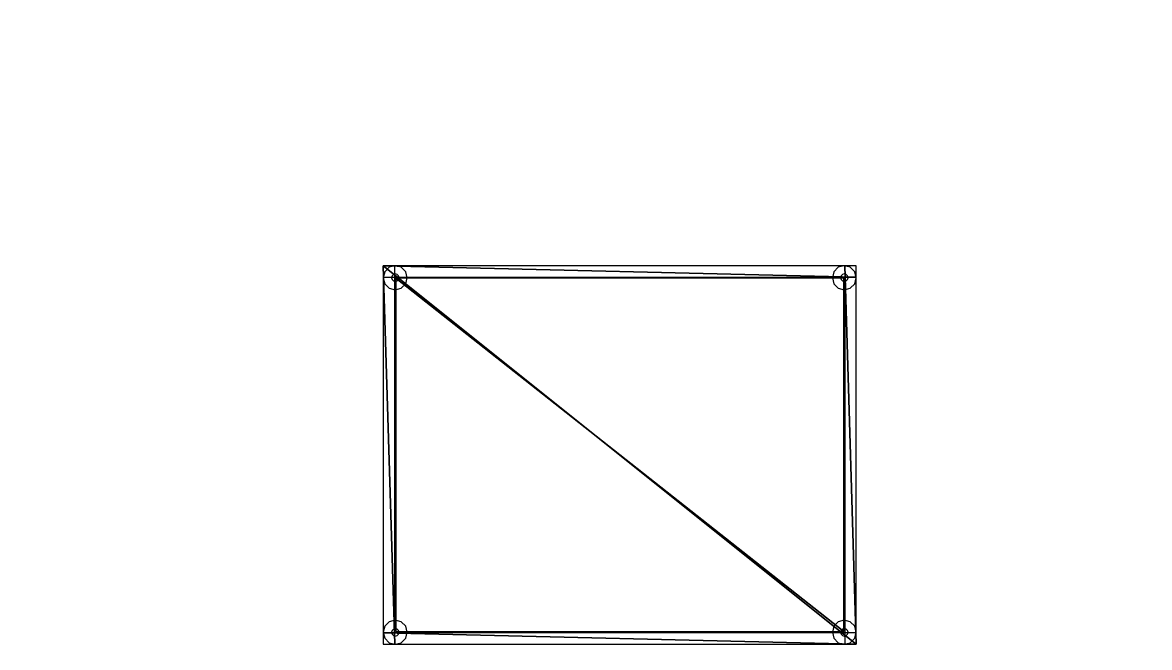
# Model space of a CAD drawing. Units: millimetres at full size, sheet at 1:50. Extents: x -9750 to 9750, y -6680 to 6675.
# Drawn here: x -2649 to -862, y 2818 to 3809 of the extents above; entities that cross this region are included whole.
import ezdxf

# ---------------------------------------------------------------- set-up
doc = ezdxf.new("R2010")
doc.units = ezdxf.units.MM
doc.header["$LTSCALE"] = 50
doc.layers.add('0-8_床仕上', color=7, linetype='Continuous')
doc.layers.add('0-A_汎用オブジェクト（実装）', color=4, linetype='Continuous')

msp = doc.modelspace()

# ---------------------------------------------------------------- wipeouts: each hides what was drawn before it
msp.add_wipeout([(-3365.77, 3792.05), (-3365.77, -1764.95), (296.23, -1764.95), (296.23, -1764.95)])

# ---------------------------------------------------------------- next in the draw order: wipeouts: each hides what was drawn before it
msp.add_wipeout([(-3365.77, 3792.05), (296.23, -1764.95), (296.23, 3792.05), (296.23, 3792.05)])

# ---------------------------------------------------------------- next in the draw order: linework, layer by layer
at = {"layer": '0-8_床仕上'}
msp.add_solid([(-3365.77, 3792.05), (296.23, 3792.05), (296.23, 3792.05)], dxfattribs=at)
at = {"layer": '0-A_汎用オブジェクト（実装）'}
for p, q in [((-2058.79, 3423.49), (-2076.79, 3423.49)), ((-2058.79, 3423.49), (-2076.79, 3423.49)), ((-2076.79, 3423.49), (-2076.79, 2823.49)), ((-2076.79, 3423.49), (-2076.79, 2823.49)), ((-1326.79, 3423.49), (-2076.79, 3423.49)), ((-2076.79, 3423.49), (-2076.79, 3405.49)), ((-2076.79, 3423.49), (-2076.79, 3405.49)), ((-1326.79, 3423.49), (-2076.79, 3423.49)), ((-2058.79, 3423.49), (-2076.79, 3423.49)), ((-2058.79, 3423.49), (-2076.79, 3423.49)), ((-1326.79, 3423.49), (-2076.79, 3423.49)), ((-1326.79, 3423.49), (-2076.79, 3423.49)), ((-2076.79, 3423.49), (-2076.79, 3405.49)), ((-2076.79, 3423.49), (-2076.79, 3405.49)), ((-2076.79, 3423.49), (-2076.79, 2823.49)), ((-2076.79, 3423.49), (-2076.79, 2823.49)), ((-2074.24, 3413.99), (-2076.79, 3404.49)), ((-2067.29, 3420.95), (-2074.24, 3413.99)), ((-2067.29, 3420.95), (-2074.24, 3413.99)), ((-2057.79, 3423.49), (-2067.29, 3420.95)), ((-2057.79, 3423.49), (-2067.29, 3420.95)), ((-2058.79, 2823.49), (-2058.79, 3423.49)), ((-2058.79, 2823.49), (-2058.79, 3423.49)), ((-2058.79, 2823.49), (-2058.79, 3423.49)), ((-2058.79, 2823.49), (-2058.79, 3423.49)), ((-2048.29, 3420.95), (-2057.79, 3423.49)), ((-2048.29, 3420.95), (-2057.79, 3423.49)), ((-2041.33, 3413.99), (-2048.29, 3420.95)), ((-2041.33, 3413.99), (-2048.29, 3420.95)), ((-2038.79, 3404.49), (-2041.33, 3413.99)), ((-2038.79, 3404.49), (-2041.33, 3413.99)), ((-1362.24, 3413.99), (-1364.79, 3404.49)), ((-1362.24, 3413.99), (-1364.79, 3404.49)), ((-1355.29, 3420.95), (-1362.24, 3413.99)), ((-1355.29, 3420.95), (-1362.24, 3413.99)), ((-1345.79, 3423.49), (-1355.29, 3420.95)), ((-1345.79, 3423.49), (-1355.29, 3420.95)), ((-1336.29, 3420.95), (-1345.79, 3423.49)), ((-1336.29, 3420.95), (-1345.79, 3423.49)), ((-1344.79, 3423.49), (-1344.79, 2823.49)), ((-1344.79, 3423.49), (-1344.79, 2823.49)), ((-1326.79, 3423.49), (-1344.79, 3423.49)), ((-1326.79, 3423.49), (-1344.79, 3423.49)), ((-1344.79, 3423.49), (-1344.79, 2823.49)), ((-1344.79, 3423.49), (-1344.79, 2823.49)), ((-1326.79, 3423.49), (-1344.79, 3423.49)), ((-1329.33, 3413.99), (-1336.29, 3420.95)), ((-1329.33, 3413.99), (-1336.29, 3420.95)), ((-1326.79, 3404.49), (-1329.33, 3413.99)), ((-1326.79, 3404.49), (-1329.33, 3413.99)), ((-1326.79, 3405.49), (-1326.79, 3423.49)), ((-1326.79, 3405.49), (-1326.79, 3423.49)), ((-1326.79, 2823.49), (-1326.79, 3423.49)), ((-1326.79, 2823.49), (-1326.79, 3423.49)), ((-1326.79, 2823.49), (-1326.79, 3423.49)), ((-1326.79, 2823.49), (-1326.79, 3423.49)), ((-1326.79, 3405.49), (-1326.79, 3423.49)), ((-1326.79, 3405.49), (-1326.79, 3423.49)), ((-2076.79, 3405.49), (-1326.79, 3405.49)), ((-2076.79, 3405.49), (-1326.79, 3405.49)), ((-2076.79, 3405.49), (-1326.79, 3405.49)), ((-2076.79, 3405.49), (-1326.79, 3405.49)), ((-2076.79, 3404.49), (-2074.24, 3394.99)), ((-2062.98, 3401.49), (-2060.79, 3399.3)), ((-2057.79, 3410.49), (-2060.79, 3409.69)), ((-2060.79, 3399.3), (-2057.79, 3398.49)), ((-2060.79, 3399.3), (-2057.79, 3398.49)), ((-2057.79, 3398.49), (-2054.79, 3399.3)), ((-2056.79, 3403.49), (-2056.79, 2843.49)), ((-2056.79, 3403.49), (-2056.79, 2843.49)), ((-1346.79, 3403.49), (-2056.79, 3403.49)), ((-1346.79, 3403.49), (-2056.79, 3403.49)), ((-2041.33, 3394.99), (-2038.79, 3404.49)), ((-2041.33, 3394.99), (-2038.79, 3404.49)), ((-1364.79, 3404.49), (-1362.24, 3394.99)), ((-1364.79, 3404.49), (-1362.24, 3394.99)), ((-1348.79, 3399.3), (-1345.79, 3398.49)), ((-1346.79, 2843.49), (-1346.79, 3403.49)), ((-1346.79, 2843.49), (-1346.79, 3403.49)), ((-1342.79, 3409.69), (-1345.79, 3410.49)), ((-1345.79, 3398.49), (-1342.79, 3399.3)), ((-1340.59, 3407.49), (-1342.79, 3409.69)), ((-1329.33, 3394.99), (-1326.79, 3404.49)), ((-1329.33, 3394.99), (-1326.79, 3404.49)), ((-2074.24, 3394.99), (-2067.29, 3388.04)), ((-2074.24, 3394.99), (-2067.29, 3388.04)), ((-2067.29, 3388.04), (-2057.79, 3385.49)), ((-2067.29, 3388.04), (-2057.79, 3385.49)), ((-2057.79, 3385.49), (-2048.29, 3388.04)), ((-2057.79, 3385.49), (-2048.29, 3388.04)), ((-2048.29, 3388.04), (-2041.33, 3394.99)), ((-2048.29, 3388.04), (-2041.33, 3394.99)), ((-1362.24, 3394.99), (-1355.29, 3388.04)), ((-1362.24, 3394.99), (-1355.29, 3388.04)), ((-1355.29, 3388.04), (-1345.79, 3385.49)), ((-1355.29, 3388.04), (-1345.79, 3385.49)), ((-1345.79, 3385.49), (-1336.29, 3388.04)), ((-1345.79, 3385.49), (-1336.29, 3388.04)), ((-1336.29, 3388.04), (-1329.33, 3394.99)), ((-1336.29, 3388.04), (-1329.33, 3394.99)), ((-2057.79, 2861.49), (-2067.29, 2858.95)), ((-2057.79, 2861.49), (-2067.29, 2858.95)), ((-2048.29, 2858.95), (-2057.79, 2861.49)), ((-2048.29, 2858.95), (-2057.79, 2861.49)), ((-1345.79, 2861.49), (-1355.29, 2858.95)), ((-1345.79, 2861.49), (-1355.29, 2858.95)), ((-1336.29, 2858.95), (-1345.79, 2861.49)), ((-1336.29, 2858.95), (-1345.79, 2861.49)), ((-2074.24, 2851.99), (-2076.79, 2842.49)), ((-2074.24, 2851.99), (-2076.79, 2842.49)), ((-2076.79, 2842.49), (-2074.24, 2832.99)), ((-2076.79, 2842.49), (-2074.24, 2832.99)), ((-1326.79, 2841.49), (-2076.79, 2841.49)), ((-1326.79, 2841.49), (-2076.79, 2841.49)), ((-2076.79, 2841.49), (-2076.79, 2823.49)), ((-1326.79, 2841.49), (-2076.79, 2841.49)), ((-1326.79, 2841.49), (-2076.79, 2841.49)), ((-2076.79, 2841.49), (-2076.79, 2823.49)), ((-2076.79, 2841.49), (-2076.79, 2823.49)), ((-2067.29, 2858.95), (-2074.24, 2851.99)), ((-2067.29, 2858.95), (-2074.24, 2851.99)), ((-2062.98, 2845.49), (-2063.79, 2842.49)), ((-2062.98, 2845.49), (-2063.79, 2842.49)), ((-2063.79, 2842.49), (-2062.98, 2839.49)), ((-2060.79, 2847.69), (-2062.98, 2845.49)), ((-2060.79, 2847.69), (-2062.98, 2845.49)), ((-2057.79, 2848.49), (-2060.79, 2847.69)), ((-2057.79, 2848.49), (-2060.79, 2847.69)), ((-2054.79, 2847.69), (-2057.79, 2848.49)), ((-2056.79, 2843.49), (-1346.79, 2843.49)), ((-2056.79, 2843.49), (-1346.79, 2843.49)), ((-2052.59, 2845.49), (-2054.79, 2847.69)), ((-2051.79, 2842.49), (-2052.59, 2845.49)), ((-2041.33, 2851.99), (-2048.29, 2858.95)), ((-2041.33, 2851.99), (-2048.29, 2858.95)), ((-2038.79, 2842.49), (-2041.33, 2851.99)), ((-2041.33, 2832.99), (-2038.79, 2842.49)), ((-1362.24, 2851.99), (-1364.79, 2842.49)), ((-1362.24, 2851.99), (-1364.79, 2842.49)), ((-1364.79, 2842.49), (-1362.24, 2832.99)), ((-1355.29, 2858.95), (-1362.24, 2851.99)), ((-1355.29, 2858.95), (-1362.24, 2851.99)), ((-1342.79, 2847.69), (-1345.79, 2848.49)), ((-1340.59, 2845.49), (-1342.79, 2847.69)), ((-1340.59, 2845.49), (-1342.79, 2847.69)), ((-1339.79, 2842.49), (-1340.59, 2845.49)), ((-1329.33, 2851.99), (-1336.29, 2858.95)), ((-1329.33, 2851.99), (-1336.29, 2858.95)), ((-1326.79, 2842.49), (-1329.33, 2851.99)), ((-1326.79, 2842.49), (-1329.33, 2851.99)), ((-1329.33, 2832.99), (-1326.79, 2842.49)), ((-1329.33, 2832.99), (-1326.79, 2842.49)), ((-1326.79, 2823.49), (-1326.79, 2841.49)), ((-1326.79, 2823.49), (-1326.79, 2841.49)), ((-1326.79, 2823.49), (-1326.79, 2841.49)), ((-1326.79, 2823.49), (-1326.79, 2841.49)), ((-2076.79, 2823.49), (-2058.79, 2823.49)), ((-2076.79, 2823.49), (-2058.79, 2823.49)), ((-2076.79, 2823.49), (-1326.79, 2823.49)), ((-2076.79, 2823.49), (-2058.79, 2823.49)), ((-2076.79, 2823.49), (-2058.79, 2823.49)), ((-2076.79, 2823.49), (-1326.79, 2823.49)), ((-2076.79, 2823.49), (-1326.79, 2823.49)), ((-2074.24, 2832.99), (-2067.29, 2826.04)), ((-2074.24, 2832.99), (-2067.29, 2826.04)), ((-2067.29, 2826.04), (-2057.79, 2823.49)), ((-2067.29, 2826.04), (-2057.79, 2823.49)), ((-2062.98, 2839.49), (-2060.79, 2837.3)), ((-2060.79, 2837.3), (-2057.79, 2836.49)), ((-2057.79, 2836.49), (-2054.79, 2837.3)), ((-2057.79, 2823.49), (-2048.29, 2826.04)), ((-2057.79, 2823.49), (-2048.29, 2826.04)), ((-2048.29, 2826.04), (-2041.33, 2832.99)), ((-2048.29, 2826.04), (-2041.33, 2832.99)), ((-1355.29, 2826.04), (-1345.79, 2823.49)), ((-1350.98, 2839.49), (-1348.79, 2837.3)), ((-1348.79, 2837.3), (-1345.79, 2836.49)), ((-1348.79, 2837.3), (-1345.79, 2836.49)), ((-1345.79, 2836.49), (-1342.79, 2837.3)), ((-1345.79, 2823.49), (-1336.29, 2826.04)), ((-1344.79, 2823.49), (-1326.79, 2823.49)), ((-1344.79, 2823.49), (-1326.79, 2823.49)), ((-1344.79, 2823.49), (-1326.79, 2823.49)), ((-1344.79, 2823.49), (-1326.79, 2823.49)), ((-1336.29, 2826.04), (-1329.33, 2832.99))]:
    msp.add_line(p, q, dxfattribs=at)
for points in [[(-2076.79, 3423.49), (-2076.79, 2823.49), (-2058.79, 2823.49), (-2076.79, 3423.49), (-2058.79, 2823.49), (-2058.79, 3423.49)], [(-2076.79, 3423.49), (-2076.79, 3405.49), (-1326.79, 3405.49), (-2076.79, 3423.49), (-1326.79, 3405.49), (-1326.79, 3423.49)], [(-2076.79, 3423.49), (-2058.79, 2823.49), (-2058.79, 3423.49)], [(-2076.79, 3423.49), (-2076.79, 2823.49), (-2058.79, 2823.49)], [(-1326.79, 3423.49), (-2076.79, 3423.49), (-1326.79, 3405.49)], [(-2076.79, 3423.49), (-2076.79, 3405.49), (-1326.79, 3405.49)], [(-2076.79, 3423.49), (-2076.79, 3405.49), (-1326.79, 3405.49)], [(-2076.79, 3423.49), (-2058.79, 2823.49), (-2058.79, 3423.49)], [(-2076.79, 3423.49), (-2076.79, 2823.49), (-2058.79, 2823.49), (-2076.79, 3423.49), (-1326.79, 3405.49), (-1326.79, 3423.49)], [(-2076.79, 3423.49), (-2076.79, 3405.49), (-1326.79, 3405.49), (-2076.79, 3423.49), (-1326.79, 3405.49), (-1326.79, 3423.49)], [(-2076.79, 3423.49), (-2076.79, 2823.49), (-2058.79, 2823.49)], [(-2076.79, 3423.49), (-2058.79, 2823.49), (-2058.79, 3423.49)], [(-2076.79, 3423.49), (-1326.79, 2823.49), (-1326.79, 3423.49), (-2076.79, 3423.49), (-2076.79, 2823.49), (-1326.79, 2823.49)], [(-2076.79, 3423.49), (-2076.79, 2823.49), (-1326.79, 2823.49)], [(-1344.79, 3423.49), (-1344.79, 2823.49), (-1326.79, 2823.49), (-1344.79, 3423.49), (-1326.79, 2823.49), (-1326.79, 3423.49)], [(-1344.79, 3423.49), (-1326.79, 2823.49), (-1326.79, 3423.49)], [(-1344.79, 3423.49), (-1344.79, 2823.49), (-1326.79, 2823.49)], [(-1344.79, 3423.49), (-1326.79, 2823.49), (-1326.79, 3423.49)], [(-1344.79, 3423.49), (-1344.79, 2823.49), (-1326.79, 2823.49)], [(-1344.79, 3423.49), (-1344.79, 2823.49), (-1326.79, 2823.49)], [(-2056.79, 3403.49), (-1346.79, 2843.49), (-1346.79, 3403.49)], [(-2056.79, 3403.49), (-2056.79, 2843.49), (-1346.79, 2843.49)], [(-2056.79, 3403.49), (-1346.79, 2843.49), (-1346.79, 3403.49), (-2056.79, 3403.49), (-2056.79, 2843.49), (-1346.79, 2843.49)], [(-2076.79, 2841.49), (-1326.79, 2823.49), (-1326.79, 2841.49), (-2076.79, 2841.49), (-2076.79, 2823.49), (-1326.79, 2823.49), (-2076.79, 2841.49), (-2076.79, 2823.49), (-1326.79, 2823.49)], [(-2076.79, 2841.49), (-1326.79, 2823.49), (-1326.79, 2841.49)], [(-2076.79, 2841.49), (-1326.79, 2823.49), (-1326.79, 2841.49), (-2076.79, 2841.49), (-2076.79, 2823.49), (-1326.79, 2823.49)], [(-2076.79, 2841.49), (-1326.79, 2823.49), (-1326.79, 2841.49), (-2076.79, 2841.49), (-2076.79, 2823.49), (-1326.79, 2823.49)]]:
    msp.add_lwpolyline(points, close=True, dxfattribs=at)
for points in [[(-2076.79, 3423.49), (-1326.79, 2823.49), (-1326.79, 3423.49), (-2076.79, 3423.49), (-2076.79, 2823.49), (-1326.79, 2823.49)], [(-2076.79, 2823.49), (-1326.79, 2823.49), (-1326.79, 3423.49)], [(-1326.79, 2823.49), (-1326.79, 3423.49), (-2076.79, 3423.49)], [(-1326.79, 3423.49), (-2076.79, 3423.49), (-2076.79, 2823.49)], [(-2074.24, 3413.99), (-2076.79, 3404.49), (-2074.24, 3394.99)], [(-1326.79, 3423.49), (-1344.79, 3423.49), (-1326.79, 2823.49), (-1326.79, 3423.49), (-1344.79, 3423.49)], [(-2060.79, 3409.69), (-2062.98, 3407.49), (-2063.79, 3404.49)], [(-2062.98, 3407.49), (-2063.79, 3404.49), (-2062.98, 3401.49)], [(-2063.79, 3404.49), (-2062.98, 3401.49), (-2060.79, 3399.3)], [(-2054.79, 3409.69), (-2057.79, 3410.49), (-2060.79, 3409.69), (-2062.98, 3407.49)], [(-2052.59, 3407.49), (-2054.79, 3409.69), (-2057.79, 3410.49)], [(-2057.79, 3398.49), (-2054.79, 3399.3), (-2052.59, 3401.49)], [(-2051.79, 3404.49), (-2052.59, 3407.49), (-2054.79, 3409.69)], [(-2054.79, 3399.3), (-2052.59, 3401.49), (-2051.79, 3404.49)], [(-2052.59, 3401.49), (-2051.79, 3404.49), (-2052.59, 3407.49)], [(-1348.79, 3409.69), (-1350.98, 3407.49), (-1351.79, 3404.49)], [(-1350.98, 3407.49), (-1351.79, 3404.49), (-1350.98, 3401.49)], [(-1351.79, 3404.49), (-1350.98, 3401.49), (-1348.79, 3399.3)], [(-1345.79, 3410.49), (-1348.79, 3409.69), (-1350.98, 3407.49)], [(-1350.98, 3401.49), (-1348.79, 3399.3), (-1345.79, 3398.49)], [(-1342.79, 3409.69), (-1345.79, 3410.49), (-1348.79, 3409.69)], [(-1345.79, 3398.49), (-1342.79, 3399.3), (-1340.59, 3401.49)], [(-1339.79, 3404.49), (-1340.59, 3407.49), (-1342.79, 3409.69)], [(-1342.79, 3399.3), (-1340.59, 3401.49), (-1339.79, 3404.49)], [(-1340.59, 3401.49), (-1339.79, 3404.49), (-1340.59, 3407.49)], [(-2076.79, 2841.49), (-2076.79, 2823.49), (-1326.79, 2823.49)], [(-2063.79, 2842.49), (-2062.98, 2839.49), (-2060.79, 2837.3)], [(-2052.59, 2845.49), (-2054.79, 2847.69), (-2057.79, 2848.49)], [(-2054.79, 2837.3), (-2052.59, 2839.49), (-2051.79, 2842.49)], [(-2052.59, 2839.49), (-2051.79, 2842.49), (-2052.59, 2845.49)], [(-2041.33, 2832.99), (-2038.79, 2842.49), (-2041.33, 2851.99)], [(-1364.79, 2842.49), (-1362.24, 2832.99), (-1355.29, 2826.04)], [(-1348.79, 2847.69), (-1350.98, 2845.49), (-1351.79, 2842.49)], [(-1350.98, 2845.49), (-1351.79, 2842.49), (-1350.98, 2839.49)], [(-1351.79, 2842.49), (-1350.98, 2839.49), (-1348.79, 2837.3)], [(-1345.79, 2848.49), (-1348.79, 2847.69), (-1350.98, 2845.49)], [(-1342.79, 2847.69), (-1345.79, 2848.49), (-1348.79, 2847.69)], [(-1342.79, 2837.3), (-1340.59, 2839.49), (-1339.79, 2842.49)], [(-1340.59, 2839.49), (-1339.79, 2842.49), (-1340.59, 2845.49)], [(-2060.79, 2837.3), (-2057.79, 2836.49), (-2054.79, 2837.3), (-2052.59, 2839.49)], [(-1362.24, 2832.99), (-1355.29, 2826.04), (-1345.79, 2823.49)], [(-1345.79, 2836.49), (-1342.79, 2837.3), (-1340.59, 2839.49)], [(-1345.79, 2823.49), (-1336.29, 2826.04), (-1329.33, 2832.99)]]:
    msp.add_lwpolyline(points, dxfattribs=at)

# ---------------------------------------------------------------- next in the draw order: wipeouts: each hides what was drawn before it
msp.add_wipeout([(296.23, 3795.05), (-3865.77, 3795.05), (-3365.77, 3792.05), (-3365.77, 3792.05)])

# ---------------------------------------------------------------- next in the draw order: wipeouts: each hides what was drawn before it
msp.add_wipeout([(296.23, 3795.05), (-3365.77, 3792.05), (296.23, 3792.05), (296.23, 3792.05)])

# ---------------------------------------------------------------- next in the draw order: wipeouts: each hides what was drawn before it
msp.add_wipeout([(296.23, 5045.05), (-3865.77, 5045.05), (-3865.77, 3795.05), (-3865.77, 3795.05)])

# ---------------------------------------------------------------- next in the draw order: wipeouts: each hides what was drawn before it
msp.add_wipeout([(296.23, 5045.05), (-3865.77, 3795.05), (296.23, 3795.05), (296.23, 3795.05)])

doc.saveas('drawing.dxf')
